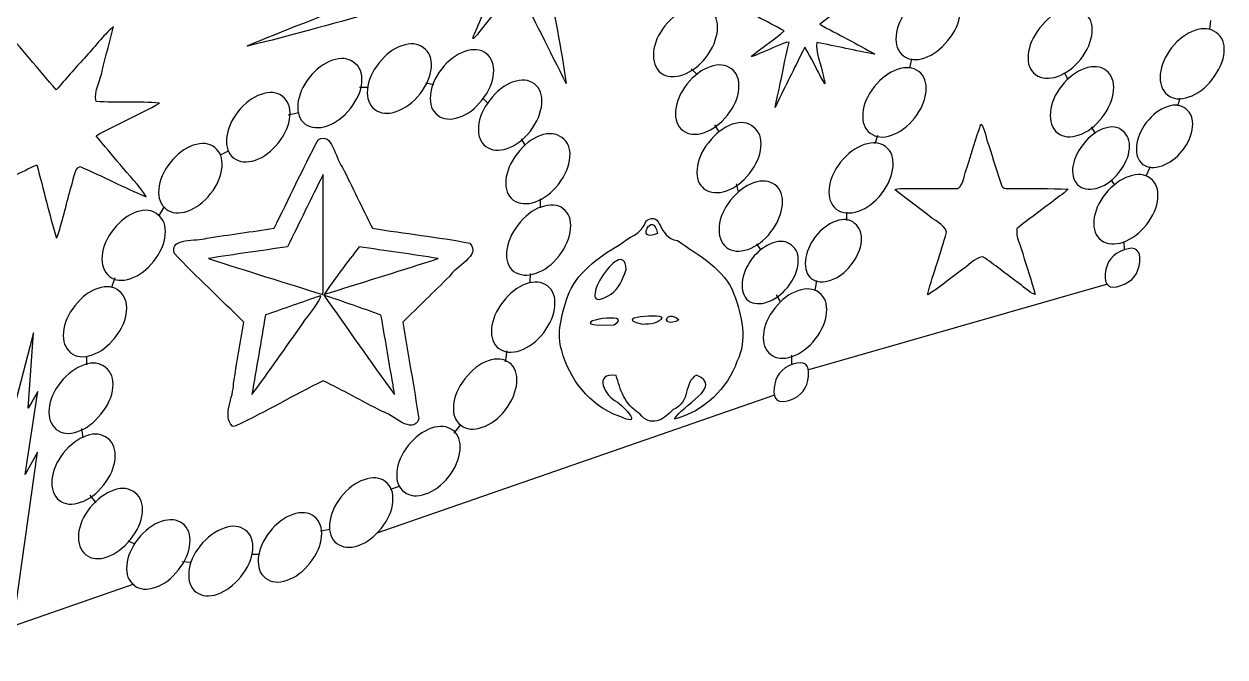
# Model space of a CAD drawing. Extents: x 0 to 11.4, y 1.1 to 23.5.
# Drawn here: x 4.23 to 10.06, y 2.46 to 5.53 of the extents above; entities that cross this region are included whole.
import ezdxf

# ---------------------------------------------------------------- set-up
doc = ezdxf.new("R2010")
doc.units = 0
doc.layers.add('White_Bulbs', color=7, linetype='CONTINUOUS')

msp = doc.modelspace()

# ---------------------------------------------------------------- linework, layer by layer
at = {"layer": 'White_Bulbs', "color": 7}
for points in [[(9.98415, 5.506424), (9.990436, 5.550433)], [(5.335171, 5.429903), (5.317366, 5.425788), (5.315754, 5.427052)], [(8.529797, 5.317815), (8.540274, 5.363919)], [(7.469415, 5.315718), (7.498753, 5.288475)], [(6.220436, 5.23818), (6.182716, 5.246563)], [(9.277929, 5.296858), (9.296789, 5.265423)], [(5.901904, 5.225606), (5.859992, 5.225606)], [(6.484483, 5.148067), (6.459336, 5.173215)], [(9.829074, 5.135492), (9.841648, 5.17531)], [(5.566606, 5.101962), (5.514216, 5.091484)], [(7.582581, 5.043283), (7.603537, 5.009752)], [(9.409952, 5.034901), (9.428813, 5.00137)], [(6.664706, 4.944788), (6.645846, 4.976222)], [(8.362147, 4.953169), (8.374722, 4.992987)], [(5.222926, 4.915448), (5.185205, 4.896587)], [(9.676094, 4.795995), (9.697051, 4.842099)], [(9.504254, 4.777134), (9.52102, 4.754082)], [(7.687362, 4.758273), (7.69784, 4.718455)], [(6.738053, 4.640917), (6.738052, 4.684926)], [(4.91068, 4.645108), (4.885533, 4.601099)], [(8.223837, 4.580142), (8.223837, 4.61996)], [(7.785855, 4.466976), (7.806811, 4.435541)], [(9.567123, 4.477454), (9.569219, 4.439732)], [(6.687758, 4.278367), (6.689853, 4.322377)], [(4.673876, 4.30142), (4.657112, 4.255316)], [(8.035233, 3.855043), (9.489585, 4.272079)], [(8.070858, 4.238548), (8.079241, 4.288845)], [(7.882253, 4.219688), (7.899018, 4.188253)], [(8.618941, 4.220192), (8.616368, 4.220973), (8.616505, 4.225102), (8.616504, 4.225103)], [(7.019094, 4.071698), (7.096052, 4.074818)], [(4.535566, 3.922105), (4.535566, 3.880192)], [(6.568308, 3.894861), (6.576691, 3.947253)], [(7.9556, 3.926295), (7.955599, 3.880191)], [(7.873871, 3.733495), (5.944914, 3.06356)], [(4.512515, 3.57213), (4.518802, 3.526026)], [(5.261102, 3.584181), (5.250036, 3.5817), (5.243771, 3.583454)], [(6.31893, 3.549076), (6.35246, 3.59099)], [(6.010875, 3.276641), (6.054884, 3.29131)], [(4.552331, 3.247302), (4.58167, 3.211677)], [(5.671387, 3.075459), (5.71749, 3.083841)], [(4.736745, 3.027258), (4.770275, 3.012588)], [(5.000792, 2.926666), (5.044799, 2.922474)], [(5.336089, 2.962293), (5.375906, 2.962293)], [(3.749713, 2.463523), (4.76818, 2.817691)]]:
    msp.add_lwpolyline(points, dxfattribs=at)
for points in [[(7.596741, 5.502754)], [(9.413936, 5.49091)], [(4.525934, 5.367745)], [(10.054545, 5.395956)], [(6.209149, 5.32219)], [(5.871776, 5.251355)], [(6.510756, 5.292848)], [(7.700425, 5.218876)], [(8.608391, 5.205709)], [(9.517935, 5.210652)], [(6.744604, 5.145256)], [(5.522709, 5.085145)], [(9.901323, 5.033902)], [(7.807593, 4.936199)], [(9.594689, 4.928013)], [(5.193626, 4.83801)], [(6.880911, 4.886695)], [(8.448203, 4.841247)], [(9.732575, 4.687562)], [(7.911594, 4.655942)], [(4.918426, 4.511117)], [(5.684765, 4.511364)], [(6.884506, 4.540147)], [(7.305826, 4.516691)], [(8.294983, 4.479191)], [(7.988348, 4.373303)], [(9.644919, 4.379763)], [(7.154709, 4.342308)], [(5.724207, 4.232549)], [(4.730678, 4.140652)], [(6.807957, 4.165926)], [(5.584336, 4.078897)], [(7.313284, 4.09541)], [(7.410117, 4.098173)], [(8.126235, 4.132852)], [(4.299401, 3.457082), (4.238238, 3.348654), (4.299722, 3.751193), (4.252934, 3.669338), (4.279057, 4.035973), (4.109097, 3.389735), (4.155441, 3.432044), (4.059306, 3.044943), (4.121189, 3.085404), (4.031128, 2.687295), (4.193306, 2.709135)], [(6.020396, 3.798457)], [(6.623375, 3.79304)], [(8.038576, 3.825053)], [(4.664582, 3.77004)], [(7.219992, 3.643022)], [(6.348177, 3.466148)], [(4.675144, 3.425898)], [(6.022263, 3.216595)], [(4.807651, 3.162511)], [(5.676365, 3.047965)], [(5.038016, 3.013717)], [(5.342791, 2.981956)]]:
    msp.add_lwpolyline(points, close=True, dxfattribs=at)
for points in [[(5.315754, 5.427052), (5.644486, 5.56538), (6.150211, 5.746604), (6.478619, 5.885292)], [(6.525007, 5.746686), (6.177745, 5.664026), (5.682284, 5.513606), (5.335171, 5.429903)], [(6.425081, 5.499089), (6.458357, 5.581616), (6.495206, 5.663168), (6.525007, 5.746686)], [(6.623319, 5.717677), (6.561414, 5.667373), (6.521133, 5.59014), (6.468118, 5.529024)], [(6.862881, 5.244086), (6.783905, 5.40229), (6.70512, 5.56096), (6.623319, 5.717677)], [(6.774663, 5.758763), (6.801363, 5.586732), (6.839735, 5.416556), (6.862881, 5.244086)], [(7.457314, 5.609179), (7.4155, 5.594738), (7.376964, 5.566209), (7.341706, 5.523588)], [(7.596741, 5.502754), (7.60053, 5.546219), (7.588691, 5.578432), (7.561228, 5.599394)], [(7.921014, 5.498928), (7.834369, 5.547304), (7.744461, 5.589787), (7.658865, 5.639914)], [(8.248888, 5.648942), (8.198963, 5.606841), (8.143201, 5.573266), (8.092941, 5.531582)], [(8.517977, 5.603074), (8.485042, 5.561255), (8.46668, 5.518613), (8.462892, 5.475148)], [(9.271339, 5.599753), (9.229525, 5.585311), (9.192045, 5.555977), (9.1589, 5.511743)], [(8.714442, 5.453112), (8.7497, 5.495734), (8.769223, 5.538776), (8.77301, 5.58224)], [(9.413936, 5.49091), (9.417723, 5.534375), (9.404723, 5.566186), (9.374938, 5.586346)], [(4.389689, 5.213518), (4.302431, 5.314564), (4.21759, 5.417712), (4.128278, 5.516974)], [(4.666924, 5.520248), (4.615419, 5.474147), (4.573229, 5.418096), (4.525934, 5.367745)], [(4.613214, 5.313652), (4.630975, 5.382553), (4.651541, 5.450746), (4.666924, 5.520248)], [(6.468118, 5.529024), (6.442653, 5.495136), (6.383364, 5.415317), (6.425081, 5.499089)], [(7.341706, 5.523588), (7.308772, 5.481769), (7.290411, 5.439127), (7.286623, 5.395663)], [(7.541341, 5.371207), (7.574487, 5.415441), (7.592953, 5.459291), (7.596741, 5.502754)], [(7.776354, 5.388676), (7.824334, 5.425721), (7.874889, 5.459473), (7.921014, 5.498928)], [(8.092941, 5.531582), (8.181879, 5.482524), (8.272832, 5.437218), (8.360539, 5.385801)], [(9.1589, 5.511743), (9.125967, 5.469924), (9.107606, 5.427283), (9.103817, 5.383818)], [(9.358852, 5.362985), (9.391786, 5.404804), (9.410147, 5.447446), (9.413936, 5.49091)], [(9.911632, 5.501178), (9.869819, 5.486737), (9.832444, 5.458609), (9.79951, 5.41679)], [(10.015547, 5.491394), (9.988084, 5.512356), (9.953446, 5.515618), (9.911632, 5.501178)], [(10.054545, 5.395956), (10.058332, 5.439422), (10.045333, 5.471234), (10.015547, 5.491394)], [(6.066237, 5.427411), (6.024423, 5.41297), (5.987049, 5.384843), (5.954115, 5.343023)], [(6.170152, 5.417627), (6.14269, 5.438589), (6.10805, 5.441851), (6.066237, 5.427411)], [(6.209149, 5.32219), (6.212938, 5.365654), (6.199939, 5.397466), (6.170152, 5.417627)], [(7.94399, 5.444606), (7.909541, 5.441649), (7.860562, 5.412168), (7.820973, 5.398243)], [(7.876102, 5.128244), (7.908267, 5.268092), (7.911359, 5.304828), (7.94399, 5.444606)], [(8.020491, 5.420354), (7.956231, 5.290896), (7.938858, 5.258452), (7.876102, 5.128244)], [(8.108115, 5.258244), (8.078484, 5.311989), (8.051919, 5.367861), (8.020491, 5.420354)], [(8.077991, 5.443847), (8.069405, 5.403345), (8.10156, 5.334828), (8.108996, 5.283844)], [(8.360539, 5.385801), (8.266097, 5.403978), (8.17217, 5.424586), (8.077991, 5.443847)], [(8.462892, 5.475148), (8.459104, 5.431685), (8.470942, 5.399472), (8.498405, 5.378509)], [(8.60232, 5.368723), (8.644133, 5.383165), (8.681508, 5.411293), (8.714442, 5.453112)], [(4.525934, 5.367745), (4.48052, 5.316335), (4.435104, 5.264926), (4.389689, 5.213518)], [(5.832777, 5.346793), (5.805314, 5.367755), (5.770676, 5.371016), (5.728862, 5.356577)], [(6.371328, 5.399273), (6.329516, 5.384831), (6.292141, 5.356704), (6.259205, 5.314885)], [(6.475243, 5.389488), (6.44778, 5.41045), (6.413142, 5.413712), (6.371328, 5.399273)], [(6.510756, 5.292848), (6.514544, 5.336312), (6.502707, 5.368526), (6.475243, 5.389488)], [(7.286623, 5.395663), (7.282835, 5.352199), (7.294567, 5.318778), (7.321819, 5.2954)], [(7.429219, 5.28682), (7.471032, 5.301261), (7.508406, 5.329388), (7.541341, 5.371207)], [(7.820973, 5.398243), (7.805263, 5.392095), (7.727079, 5.35435), (7.776354, 5.388676)], [(8.498405, 5.378509), (8.525868, 5.357546), (8.560506, 5.354285), (8.60232, 5.368723)], [(9.103817, 5.383818), (9.10003, 5.340354), (9.111867, 5.30814), (9.139329, 5.287178)], [(9.246729, 5.278597), (9.288542, 5.293038), (9.325917, 5.321165), (9.358852, 5.362985)], [(9.79951, 5.41679), (9.766574, 5.374972), (9.748214, 5.33233), (9.744426, 5.288866)], [(9.99566, 5.263207), (10.031128, 5.308243), (10.050756, 5.352493), (10.054545, 5.395956)], [(4.583108, 5.156536), (4.5698, 5.210009), (4.608615, 5.260509), (4.613214, 5.313652)], [(5.728862, 5.356577), (5.68705, 5.342136), (5.649675, 5.314008), (5.61674, 5.272189)], [(5.871776, 5.251355), (5.875563, 5.29482), (5.862563, 5.326632), (5.832777, 5.346793)], [(5.954115, 5.343023), (5.921181, 5.301204), (5.90282, 5.258562), (5.899032, 5.215099)], [(6.154065, 5.194265), (6.187, 5.236084), (6.205361, 5.278726), (6.209149, 5.32219)], [(6.259205, 5.314885), (6.226272, 5.273066), (6.207911, 5.230425), (6.204123, 5.18696)], [(7.560998, 5.325301), (7.519185, 5.310859), (7.48181, 5.282732), (7.448875, 5.240913)], [(7.664912, 5.315516), (7.63745, 5.336478), (7.602811, 5.33974), (7.560998, 5.325301)], [(7.700425, 5.218876), (7.704213, 5.26234), (7.692376, 5.294553), (7.664912, 5.315516)], [(8.468963, 5.312134), (8.427151, 5.297692), (8.389776, 5.269566), (8.35684, 5.227746)], [(8.572878, 5.302349), (8.545415, 5.323311), (8.510776, 5.326573), (8.468963, 5.312134)], [(8.608391, 5.205709), (8.612179, 5.249174), (8.600341, 5.281387), (8.572878, 5.302349)], [(9.378507, 5.317077), (9.336694, 5.302636), (9.29932, 5.274508), (9.266385, 5.232689)], [(9.482423, 5.307292), (9.45496, 5.328254), (9.420321, 5.331516), (9.378507, 5.317077)], [(9.517935, 5.210652), (9.521723, 5.254117), (9.509886, 5.286331), (9.482423, 5.307292)], [(5.61674, 5.272189), (5.583806, 5.230369), (5.565445, 5.187728), (5.561657, 5.144263)], [(5.816691, 5.123431), (5.849626, 5.16525), (5.867987, 5.207892), (5.871776, 5.251355)], [(6.455673, 5.164923), (6.488607, 5.206743), (6.506967, 5.249384), (6.510756, 5.292848)], [(6.605177, 5.251681), (6.563365, 5.23724), (6.525884, 5.207905), (6.492739, 5.163671)], [(6.709091, 5.241896), (6.681629, 5.262859), (6.64699, 5.266121), (6.605177, 5.251681)], [(7.321819, 5.2954), (7.351605, 5.275241), (7.387405, 5.272381), (7.429219, 5.28682)], [(8.108996, 5.283844), (8.113158, 5.265562), (8.12724, 5.217205), (8.108115, 5.258244)], [(9.139329, 5.287178), (9.169116, 5.267018), (9.204916, 5.264158), (9.246729, 5.278597)], [(9.744426, 5.288866), (9.740637, 5.245401), (9.75237, 5.211981), (9.779623, 5.188604)], [(9.883537, 5.178819), (9.925351, 5.193261), (9.962726, 5.221388), (9.99566, 5.263207)], [(5.38328, 5.19157), (5.341468, 5.177128), (5.304093, 5.149), (5.271159, 5.107181)], [(5.487197, 5.181784), (5.459733, 5.202747), (5.425095, 5.206008), (5.38328, 5.19157)], [(5.899032, 5.215099), (5.895244, 5.171634), (5.907081, 5.139421), (5.934543, 5.118458)], [(6.038458, 5.108674), (6.082596, 5.123914), (6.121131, 5.152446), (6.154065, 5.194265)], [(6.204123, 5.18696), (6.200335, 5.143496), (6.212173, 5.111282), (6.239635, 5.09032)], [(6.744604, 5.145256), (6.748393, 5.188721), (6.736555, 5.220934), (6.709091, 5.241896)], [(7.448875, 5.240913), (7.41594, 5.199092), (7.397579, 5.156452), (7.393792, 5.112987)], [(7.645342, 5.09095), (7.678276, 5.132769), (7.696638, 5.175411), (7.700425, 5.218876)], [(8.35684, 5.227746), (8.323906, 5.185926), (8.305546, 5.143284), (8.301757, 5.099821)], [(8.553308, 5.077784), (8.586242, 5.119603), (8.604603, 5.162245), (8.608391, 5.205709)], [(9.266385, 5.232689), (9.233451, 5.19087), (9.215089, 5.148229), (9.211301, 5.104763)], [(9.462535, 5.079106), (9.495681, 5.123339), (9.514147, 5.167188), (9.517935, 5.210652)], [(9.779623, 5.188604), (9.807086, 5.167641), (9.841724, 5.16438), (9.883537, 5.178819)], [(4.5828, 4.990729), (4.683969, 5.046689), (4.791033, 5.091302), (4.89111, 5.149311)], [(4.89111, 5.149311), (4.78867, 5.158696), (4.685669, 5.149956), (4.583108, 5.156536)], [(5.522709, 5.085145), (5.526496, 5.128608), (5.514659, 5.160822), (5.487197, 5.181784)], [(5.561657, 5.144263), (5.557869, 5.1008), (5.569707, 5.068587), (5.597169, 5.047624)], [(6.34355, 5.080535), (6.385362, 5.094976), (6.422737, 5.123103), (6.455673, 5.164923)], [(6.492739, 5.163671), (6.459805, 5.121852), (6.441443, 5.07921), (6.437655, 5.035745)], [(6.689205, 5.013708), (6.72235, 5.057943), (6.740817, 5.101792), (6.744604, 5.145256)], [(9.778057, 5.131855), (9.740888, 5.11902), (9.707105, 5.093301), (9.676703, 5.054698)], [(9.868348, 5.120878), (9.845322, 5.14103), (9.815224, 5.144689), (9.778057, 5.131855)], [(5.271159, 5.107181), (5.238224, 5.065362), (5.219863, 5.02272), (5.216075, 4.979257)], [(5.467624, 4.957219), (5.500559, 4.999039), (5.518921, 5.041681), (5.522709, 5.085145)], [(5.704569, 5.039042), (5.746382, 5.053484), (5.783757, 5.081611), (5.816691, 5.123431)], [(5.934543, 5.118458), (5.962007, 5.097496), (5.996645, 5.094234), (6.038458, 5.108674)], [(6.239635, 5.09032), (6.267098, 5.069357), (6.301737, 5.066096), (6.34355, 5.080535)], [(7.393792, 5.112987), (7.390003, 5.069523), (7.40184, 5.037309), (7.429305, 5.016347)], [(7.533219, 5.006562), (7.575031, 5.021004), (7.612406, 5.049131), (7.645342, 5.09095)], [(8.301757, 5.099821), (8.297969, 5.056356), (8.309806, 5.024143), (8.33727, 5.003181)], [(8.441185, 4.993396), (8.482997, 5.007837), (8.520372, 5.035964), (8.553308, 5.077784)], [(9.211301, 5.104763), (9.207513, 5.0613), (9.219246, 5.027879), (9.246497, 5.004503)], [(9.350414, 4.994717), (9.392226, 5.009159), (9.429601, 5.037287), (9.462535, 5.079106)], [(9.901324, 5.033902), (9.904691, 5.072537), (9.893699, 5.101529), (9.868348, 5.120878)], [(5.597169, 5.047624), (5.626955, 5.027463), (5.662755, 5.024603), (5.704569, 5.039042)], [(5.660196, 4.971574), (5.72971, 5.0125), (5.742663, 4.879684), (5.776915, 4.840005)], [(6.437655, 5.035745), (6.433867, 4.992281), (6.445705, 4.960068), (6.473168, 4.939105)], [(6.577082, 4.92932), (6.618895, 4.943762), (6.65627, 4.971889), (6.689205, 5.013708)], [(7.429305, 5.016347), (7.456767, 4.995385), (7.491405, 4.992123), (7.533219, 5.006562)], [(7.668482, 5.046246), (7.626669, 5.031804), (7.588028, 5.002069), (7.55256, 4.957033)], [(7.772081, 5.032839), (7.744828, 5.056216), (7.710295, 5.060685), (7.668482, 5.046246)], [(7.807593, 4.936199), (7.811381, 4.979664), (7.799544, 5.011877), (7.772081, 5.032839)], [(8.807892, 4.838836), (8.830374, 4.908247), (8.849921, 4.97891), (8.874638, 5.047398)], [(8.874638, 5.047398), (8.895313, 5.02371), (8.89896, 4.97603), (8.912998, 4.943383)], [(9.471423, 5.025966), (9.434255, 5.013131), (9.40047, 4.987412), (9.37007, 4.94881)], [(9.561716, 5.01499), (9.538688, 5.035142), (9.508591, 5.038801), (9.471423, 5.025966)], [(9.594689, 4.928013), (9.598057, 4.966648), (9.587066, 4.995641), (9.561716, 5.01499)], [(9.676703, 5.054698), (9.648625, 5.016899), (9.632903, 4.978681), (9.629536, 4.940046)], [(9.85067, 4.918045), (9.881072, 4.956648), (9.897957, 4.995267), (9.901323, 5.033902)], [(4.700268, 4.851135), (4.66068, 4.897299), (4.620907, 4.943326), (4.5828, 4.990729)], [(5.158113, 4.93465), (5.130651, 4.955613), (5.096013, 4.958874), (5.054199, 4.944435)], [(5.216075, 4.979257), (5.212286, 4.935792), (5.224124, 4.903579), (5.251587, 4.882617)], [(5.355502, 4.872831), (5.397316, 4.887273), (5.43469, 4.9154), (5.467624, 4.957219)], [(5.446661, 4.542333), (5.51777, 4.685436), (5.585249, 4.830527), (5.660196, 4.971574)], [(6.737999, 4.991916), (6.696187, 4.977474), (6.658707, 4.94814), (6.625562, 4.903907)], [(6.841915, 4.982132), (6.814452, 5.003094), (6.779814, 5.006355), (6.737999, 4.991916)], [(6.880911, 4.886695), (6.884699, 4.930159), (6.871701, 4.961971), (6.841915, 4.982132)], [(7.55256, 4.957033), (7.519625, 4.915214), (7.501264, 4.872572), (7.497476, 4.829109)], [(8.41269, 4.937887), (8.385227, 4.958849), (8.350589, 4.962111), (8.308775, 4.947671)], [(8.33727, 5.003181), (8.364733, 4.982219), (8.399371, 4.978957), (8.441185, 4.993396)], [(9.246497, 5.004503), (9.273961, 4.983539), (9.308599, 4.980279), (9.350414, 4.994717)], [(5.054199, 4.944435), (5.012386, 4.929994), (4.975011, 4.901866), (4.942077, 4.860047)], [(5.193626, 4.83801), (5.197414, 4.881474), (5.185577, 4.913687), (5.158113, 4.93465)], [(6.473168, 4.939105), (6.50063, 4.918143), (6.535269, 4.914881), (6.577082, 4.92932)], [(6.625562, 4.903907), (6.592627, 4.862086), (6.574266, 4.819446), (6.570478, 4.775981)], [(7.752509, 4.808274), (7.785444, 4.850094), (7.803805, 4.892736), (7.807593, 4.936199)], [(8.308775, 4.947671), (8.266962, 4.93323), (8.228425, 4.904702), (8.193168, 4.86208)], [(8.448203, 4.841247), (8.451991, 4.884711), (8.440154, 4.916925), (8.41269, 4.937887)], [(8.912998, 4.943383), (8.934343, 4.878043), (8.952406, 4.811409), (8.975872, 4.746902)], [(9.37007, 4.94881), (9.339669, 4.910208), (9.322784, 4.871589), (9.319418, 4.832955)], [(9.544039, 4.812157), (9.57444, 4.85076), (9.591323, 4.889379), (9.594689, 4.928013)], [(9.629536, 4.940046), (9.626168, 4.901411), (9.635999, 4.872018), (9.659026, 4.851865)], [(9.753117, 4.845715), (9.790285, 4.858549), (9.822803, 4.88266), (9.85067, 4.918045)], [(4.069736, 4.741286), (4.14467, 4.777729), (4.219185, 4.815086), (4.295183, 4.849287)], [(4.295183, 4.849287), (4.328795, 4.731205), (4.354781, 4.611035), (4.391139, 4.49372)], [(4.459102, 4.734257), (4.47341, 4.766798), (4.474146, 4.835073), (4.504901, 4.841071)], [(4.504901, 4.841071), (4.613571, 4.795427), (4.71766, 4.739646), (4.826524, 4.694441)], [(4.826524, 4.694441), (4.791382, 4.751701), (4.741832, 4.798547), (4.700268, 4.851135)], [(4.942077, 4.860047), (4.909141, 4.818227), (4.89078, 4.775586), (4.886993, 4.732121)], [(5.138542, 4.710085), (5.171477, 4.751904), (5.189839, 4.794546), (5.193626, 4.83801)], [(5.251587, 4.882617), (5.27905, 4.861654), (5.313689, 4.858392), (5.355502, 4.872831)], [(5.776915, 4.840005), (5.825716, 4.740854), (5.874223, 4.641558), (5.922874, 4.542332)], [(6.825512, 4.755147), (6.858657, 4.799381), (6.877124, 4.84323), (6.880911, 4.886695)], [(8.193168, 4.86208), (8.160235, 4.820261), (8.141872, 4.77762), (8.138084, 4.734155)], [(8.392803, 4.709699), (8.425948, 4.753933), (8.444415, 4.797782), (8.448203, 4.841247)], [(8.764585, 4.735525), (8.793809, 4.759342), (8.79296, 4.80514), (8.807892, 4.838836)], [(9.659026, 4.851865), (9.684586, 4.83493), (9.715949, 4.832879), (9.753117, 4.845715)], [(5.683648, 4.802318), (5.625566, 4.686183), (5.56899, 4.569204), (5.511339, 4.452813)], [(5.684769, 4.511364), (5.68454, 4.608348), (5.685083, 4.705348), (5.683648, 4.802318)], [(7.497476, 4.829109), (7.493687, 4.785644), (7.505525, 4.75343), (7.532988, 4.732468)], [(7.640387, 4.723886), (7.682201, 4.738328), (7.719575, 4.766454), (7.752509, 4.808274)], [(7.876081, 4.752582), (7.848619, 4.773545), (7.81398, 4.776806), (7.772166, 4.762367)], [(9.319418, 4.832955), (9.31605, 4.79432), (9.327042, 4.765327), (9.352392, 4.745977)], [(9.446485, 4.739827), (9.483653, 4.752662), (9.516171, 4.776772), (9.544039, 4.812157)], [(9.593148, 4.793987), (9.551335, 4.779545), (9.512799, 4.751017), (9.477541, 4.708396)], [(9.697062, 4.784202), (9.669601, 4.805165), (9.634963, 4.808426), (9.593148, 4.793987)], [(9.732575, 4.687562), (9.736364, 4.731026), (9.724526, 4.763239), (9.697062, 4.784202)], [(4.391139, 4.49372), (4.420635, 4.571682), (4.436382, 4.654122), (4.459102, 4.734257)], [(4.886993, 4.732121), (4.883204, 4.688657), (4.895041, 4.656444), (4.922505, 4.635482)], [(6.570478, 4.775981), (6.56669, 4.732517), (6.578528, 4.700303), (6.605991, 4.679341)], [(6.71339, 4.670759), (6.755203, 4.6852), (6.792578, 4.713328), (6.825512, 4.755147)], [(7.532988, 4.732468), (7.562774, 4.712307), (7.598574, 4.709447), (7.640387, 4.723886)], [(7.772166, 4.762367), (7.730353, 4.747925), (7.692978, 4.719798), (7.660044, 4.677979)], [(7.911594, 4.655942), (7.915382, 4.699406), (7.903544, 4.73162), (7.876081, 4.752582)], [(8.138084, 4.734155), (8.134296, 4.690691), (8.146029, 4.65727), (8.17328, 4.633894)], [(8.457083, 4.730098), (8.488907, 4.739449), (8.535285, 4.7323), (8.572569, 4.735015)], [(8.616233, 4.608422), (8.563407, 4.649277), (8.508729, 4.687686), (8.457083, 4.730098)], [(8.572569, 4.735015), (8.636574, 4.735254), (8.700579, 4.735348), (8.764585, 4.735525)], [(8.975872, 4.746902), (8.988833, 4.727217), (9.013883, 4.738383), (9.033058, 4.735325)], [(9.033058, 4.735325), (9.121033, 4.734492), (9.209085, 4.735711), (9.296996, 4.73268)], [(9.296996, 4.73268), (9.274826, 4.707029), (9.242182, 4.69023), (9.216135, 4.667884)], [(9.352392, 4.745977), (9.377953, 4.729042), (9.409318, 4.726991), (9.446485, 4.739827)], [(5.026421, 4.625697), (5.068233, 4.640138), (5.105608, 4.668266), (5.138542, 4.710085)], [(6.605991, 4.679341), (6.635777, 4.65918), (6.671576, 4.65632), (6.71339, 4.670759)], [(6.848993, 4.636787), (6.82153, 4.65775), (6.78573, 4.66061), (6.741593, 4.645369)], [(7.660044, 4.677979), (7.62711, 4.63616), (7.608749, 4.593519), (7.60496, 4.550054)], [(8.28068, 4.625312), (8.322494, 4.639753), (8.359868, 4.66788), (8.392803, 4.709699)], [(9.216135, 4.667884), (9.160888, 4.624929), (9.103109, 4.585084), (9.049435, 4.54021)], [(9.477541, 4.708396), (9.444607, 4.666577), (9.426245, 4.623935), (9.422458, 4.58047)], [(9.677492, 4.559636), (9.710427, 4.601456), (9.728788, 4.644098), (9.732575, 4.687562)], [(4.779314, 4.621165), (4.737502, 4.606724), (4.700127, 4.578596), (4.667192, 4.536776)], [(4.882913, 4.607757), (4.855661, 4.631135), (4.821128, 4.635605), (4.779314, 4.621165)], [(4.918426, 4.511117), (4.922213, 4.554582), (4.910376, 4.586794), (4.882913, 4.607757)], [(4.922505, 4.635482), (4.949968, 4.61452), (4.984606, 4.611258), (5.026421, 4.625697)], [(6.741593, 4.645369), (6.69978, 4.630928), (6.662301, 4.601593), (6.629155, 4.557359)], [(6.884506, 4.540147), (6.888294, 4.583612), (6.876456, 4.615825), (6.848993, 4.636787)], [(7.305826, 4.516691), (7.284235, 4.636753), (7.19317, 4.46714), (7.305826, 4.516691)], [(7.250876, 4.578973), (7.334058, 4.626857), (7.301382, 4.49723), (7.403426, 4.482481)], [(7.856193, 4.524395), (7.889339, 4.568629), (7.907805, 4.612477), (7.911594, 4.655942)], [(8.17328, 4.633894), (8.203067, 4.613733), (8.238867, 4.610872), (8.28068, 4.625312)], [(8.707463, 4.522825), (8.697829, 4.564762), (8.645143, 4.579285), (8.616233, 4.608422)], [(6.629155, 4.557359), (6.596221, 4.51554), (6.57786, 4.472898), (6.574072, 4.429435)], [(7.121461, 4.461278), (7.164819, 4.503811), (7.228641, 4.508349), (7.250876, 4.578973)], [(7.60496, 4.550054), (7.601172, 4.506589), (7.612904, 4.473169), (7.640158, 4.449792)], [(8.171715, 4.577145), (8.134547, 4.56431), (8.100763, 4.538591), (8.070362, 4.499988)], [(8.262007, 4.566168), (8.23898, 4.58632), (8.208882, 4.589979), (8.171715, 4.577145)], [(8.294983, 4.479191), (8.298349, 4.517826), (8.287358, 4.546818), (8.262007, 4.566168)], [(9.422458, 4.58047), (9.41867, 4.537006), (9.430507, 4.504792), (9.457971, 4.48383)], [(9.565369, 4.475249), (9.607183, 4.489691), (9.644558, 4.517818), (9.677492, 4.559636)], [(4.667192, 4.536776), (4.634257, 4.494957), (4.615896, 4.452316), (4.612109, 4.408852)], [(4.863342, 4.383192), (4.896276, 4.425011), (4.914638, 4.467653), (4.918426, 4.511117)], [(4.96084, 4.421642), (4.943791, 4.503197), (5.067901, 4.475231), (5.120005, 4.494473)], [(5.120005, 4.494473), (5.228872, 4.510537), (5.337825, 4.526051), (5.446661, 4.542333)], [(5.683247, 4.2206), (5.685187, 4.317495), (5.684454, 4.414449), (5.684765, 4.511364)], [(5.922874, 4.542332), (6.08039, 4.517176), (6.239557, 4.499744), (6.39607, 4.470023)], [(6.829106, 4.408601), (6.862252, 4.452834), (6.880718, 4.496684), (6.884506, 4.540147)], [(7.154709, 4.342308), (7.142841, 4.53264), (6.870742, 4.089307), (7.081718, 4.223162)], [(7.744072, 4.440007), (7.785885, 4.454449), (7.82326, 4.482576), (7.856193, 4.524395)], [(8.070362, 4.499988), (8.042283, 4.462188), (8.02656, 4.423971), (8.023193, 4.385336)], [(8.616504, 4.225103), (8.644832, 4.324963), (8.680318, 4.422683), (8.707463, 4.522825)], [(9.049435, 4.54021), (9.042205, 4.499549), (9.06828, 4.459164), (9.07708, 4.419186)], [(5.511339, 4.452813), (5.383624, 4.432314), (5.255044, 4.417115), (5.127613, 4.395032)], [(5.858371, 4.452342), (5.801215, 4.376204), (5.74019, 4.298742), (5.688308, 4.221045)], [(6.241343, 4.395107), (6.114097, 4.416711), (5.986018, 4.433238), (5.858371, 4.452342)], [(6.39607, 4.470023), (6.451882, 4.409298), (6.325895, 4.35813), (6.296869, 4.3088)], [(6.574072, 4.429435), (6.570285, 4.385971), (6.582122, 4.353757), (6.609583, 4.332794)], [(6.868792, 4.210492), (6.911937, 4.32264), (7.015086, 4.401638), (7.121461, 4.461278)], [(7.403426, 4.482481), (7.507351, 4.408986), (7.630449, 4.344935), (7.676815, 4.222585)], [(7.640158, 4.449792), (7.66762, 4.42883), (7.702257, 4.425568), (7.744072, 4.440007)], [(7.865082, 4.471257), (7.827913, 4.458422), (7.79413, 4.432703), (7.763729, 4.3941)], [(7.955374, 4.46028), (7.932346, 4.480432), (7.902249, 4.484091), (7.865082, 4.471257)], [(7.988349, 4.373303), (7.991717, 4.411938), (7.980725, 4.44093), (7.955374, 4.46028)], [(8.244331, 4.363335), (8.274731, 4.401938), (8.291615, 4.440557), (8.294983, 4.479191)], [(9.457971, 4.48383), (9.487756, 4.46367), (9.523555, 4.460809), (9.565369, 4.475249)], [(9.568866, 4.437812), (9.513115, 4.418561), (9.482715, 4.379959), (9.477664, 4.322006)], [(9.644919, 4.379763), (9.649969, 4.437716), (9.624618, 4.457066), (9.568866, 4.437812)], [(4.612109, 4.408852), (4.60832, 4.365388), (4.620053, 4.331966), (4.647305, 4.308589)], [(4.751219, 4.298804), (4.793033, 4.313246), (4.830408, 4.341373), (4.863342, 4.383192)], [(5.299324, 4.086419), (5.187194, 4.198851), (5.070326, 4.306658), (4.96084, 4.421642)], [(5.127613, 4.395032), (5.312616, 4.336246), (5.498055, 4.278796), (5.683247, 4.2206)], [(5.724206, 4.232552), (5.896597, 4.286688), (6.069353, 4.339751), (6.241343, 4.395107)], [(6.716985, 4.324213), (6.758797, 4.338654), (6.796172, 4.366782), (6.829106, 4.408601)], [(7.763729, 4.3941), (7.73565, 4.3563), (7.719928, 4.318082), (7.716561, 4.279447)], [(7.937695, 4.257446), (7.968097, 4.29605), (7.984982, 4.334668), (7.988348, 4.373303)], [(8.023193, 4.385336), (8.019826, 4.346701), (8.029657, 4.317308), (8.052683, 4.297155)], [(8.883803, 4.404364), (8.841458, 4.399088), (8.810836, 4.3563), (8.773993, 4.334555)], [(9.049187, 4.282038), (8.99391, 4.322558), (8.940767, 4.366486), (8.883803, 4.404364)], [(9.07708, 4.419186), (9.0967, 4.353028), (9.120632, 4.287845), (9.137226, 4.22097)], [(9.553714, 4.263957), (9.609466, 4.283209), (9.639868, 4.321811), (9.644919, 4.379763)], [(6.609583, 4.332794), (6.63937, 4.312634), (6.67517, 4.309773), (6.716985, 4.324213)], [(7.081718, 4.223162), (7.118977, 4.249047), (7.134369, 4.291408), (7.154709, 4.342308)], [(8.146778, 4.291005), (8.183945, 4.303839), (8.216464, 4.32795), (8.244331, 4.363335)], [(8.773993, 4.334555), (8.721962, 4.297032), (8.672697, 4.254706), (8.618941, 4.220192)], [(9.477664, 4.322006), (9.472614, 4.264054), (9.497963, 4.244705), (9.553714, 4.263957)], [(4.695165, 4.237292), (4.667912, 4.260669), (4.63338, 4.265138), (4.591565, 4.250698)], [(4.647305, 4.308589), (4.674767, 4.287627), (4.709406, 4.284365), (4.751219, 4.298804)], [(6.296869, 4.3088), (6.221266, 4.234749), (6.145691, 4.160668), (6.070244, 4.086455)], [(6.668529, 4.27235), (6.626715, 4.257909), (6.589236, 4.228574), (6.556091, 4.18434)], [(6.772444, 4.262565), (6.744981, 4.283527), (6.710342, 4.286789), (6.668529, 4.27235)], [(6.807957, 4.165926), (6.811745, 4.20939), (6.799907, 4.241603), (6.772444, 4.262565)], [(7.716561, 4.279447), (7.713193, 4.240813), (7.723024, 4.211419), (7.746051, 4.191267)], [(7.840142, 4.185116), (7.877311, 4.197951), (7.909828, 4.222061), (7.937695, 4.257446)], [(8.090722, 4.229492), (8.063259, 4.250454), (8.028621, 4.253716), (7.986807, 4.239276)], [(8.052683, 4.297155), (8.078246, 4.28022), (8.10961, 4.27817), (8.146778, 4.291005)], [(9.137226, 4.22097), (9.105348, 4.233435), (9.078728, 4.26265), (9.049187, 4.282038)], [(4.591565, 4.250698), (4.549753, 4.236257), (4.512378, 4.20813), (4.479444, 4.166311)], [(4.730678, 4.140652), (4.734465, 4.184116), (4.722628, 4.216328), (4.695165, 4.237292)], [(5.67259, 4.215031), (5.582995, 4.184785), (5.494026, 4.152701), (5.404678, 4.121727)], [(5.584336, 4.078897), (5.61079, 4.121796), (5.672134, 4.18979), (5.67259, 4.215031)], [(5.964213, 4.121088), (5.872476, 4.154533), (5.780403, 4.187299), (5.687715, 4.217946)], [(5.687715, 4.217946), (5.800823, 4.056623), (5.914322, 3.895422), (6.030174, 3.736136)], [(5.688308, 4.221045), (5.700179, 4.225178), (5.712217, 4.228794), (5.724207, 4.232549)], [(6.841344, 3.948845), (6.813674, 4.027274), (6.84299, 4.128668), (6.868792, 4.210492)], [(7.676815, 4.222585), (7.714989, 4.120444), (7.74369, 3.998684), (7.691152, 3.896835)], [(7.986807, 4.239276), (7.944995, 4.224835), (7.90762, 4.196708), (7.874684, 4.154889)], [(8.126235, 4.132852), (8.130023, 4.176316), (8.118185, 4.208529), (8.090722, 4.229492)], [(4.479444, 4.166311), (4.446508, 4.124491), (4.428147, 4.08185), (4.42436, 4.038386)], [(4.675594, 4.012726), (4.708528, 4.054545), (4.72689, 4.097187), (4.730678, 4.140652)], [(6.556091, 4.18434), (6.523156, 4.142521), (6.504795, 4.099879), (6.501007, 4.056415)], [(6.752557, 4.034379), (6.785703, 4.078612), (6.804169, 4.122461), (6.807957, 4.165926)], [(7.096052, 4.074818), (7.201039, 4.140299), (6.868019, 4.088096), (7.019094, 4.071698)], [(7.410117, 4.098173), (7.344309, 4.158203), (7.317314, 4.049969), (7.410117, 4.098173)], [(7.746051, 4.191267), (7.771611, 4.174331), (7.802975, 4.172281), (7.840142, 4.185116)], [(7.874684, 4.154889), (7.84175, 4.11307), (7.823389, 4.070428), (7.819601, 4.026963)], [(5.248771, 3.789529), (5.265631, 3.888492), (5.282487, 3.987455), (5.299324, 4.086419)], [(5.404678, 4.121727), (5.382259, 3.993125), (5.360498, 3.864405), (5.338939, 3.735655)], [(5.338939, 3.735655), (5.422399, 3.848832), (5.502374, 3.964611), (5.584336, 4.078897)], [(6.020396, 3.798457), (6.001495, 3.905965), (5.984771, 4.0139), (5.964213, 4.121088)], [(6.070244, 4.086455), (6.096347, 3.930153), (6.124735, 3.774203), (6.147942, 3.617439)], [(7.313284, 4.09541), (7.403111, 4.132853), (7.065411, 4.114647), (7.226448, 4.078396)], [(7.226448, 4.078396), (7.226448, 4.078396), (7.292106, 4.073979), (7.313284, 4.09541)], [(8.071152, 4.004926), (8.104086, 4.046746), (8.122446, 4.089388), (8.126235, 4.132852)], [(4.42436, 4.038386), (4.420571, 3.99492), (4.432303, 3.9615), (4.459556, 3.938123)], [(6.501007, 4.056415), (6.497219, 4.012951), (6.509056, 3.980738), (6.53652, 3.959776)], [(6.640435, 3.94999), (6.682247, 3.964431), (6.719622, 3.992559), (6.752557, 4.034379)], [(7.819601, 4.026963), (7.815813, 3.983499), (7.82765, 3.951285), (7.855114, 3.930323)], [(4.563472, 3.928339), (4.605285, 3.94278), (4.64266, 3.970907), (4.675594, 4.012726)], [(7.959029, 3.920538), (8.000841, 3.93498), (8.038216, 3.963107), (8.071152, 4.004926)], [(4.459556, 3.938123), (4.487019, 3.917161), (4.521658, 3.913899), (4.563472, 3.928339)], [(6.587864, 3.889681), (6.560401, 3.910643), (6.525764, 3.913905), (6.483949, 3.899465)], [(6.53652, 3.959776), (6.563983, 3.938812), (6.598621, 3.935551), (6.640435, 3.94999)], [(7.120055, 3.630811), (6.973461, 3.68332), (6.878752, 3.812377), (6.841344, 3.948845)], [(7.855114, 3.930323), (7.882577, 3.909361), (7.917216, 3.906099), (7.959029, 3.920538)], [(4.52547, 3.880086), (4.483657, 3.865645), (4.44512, 3.837116), (4.409864, 3.794494)], [(4.629069, 3.86668), (4.601817, 3.890056), (4.567284, 3.894525), (4.52547, 3.880086)], [(4.664582, 3.77004), (4.66837, 3.813503), (4.656532, 3.845717), (4.629069, 3.86668)], [(6.483949, 3.899465), (6.442137, 3.885024), (6.404657, 3.85569), (6.371512, 3.811455)], [(6.623375, 3.79304), (6.627164, 3.836505), (6.615327, 3.868718), (6.587864, 3.889681)], [(7.105384, 3.828112), (6.991793, 3.845126), (7.049513, 3.726277), (7.112174, 3.699556)], [(7.691152, 3.896835), (7.645522, 3.766665), (7.532944, 3.65328), (7.387767, 3.616606)], [(7.962525, 3.883103), (7.906773, 3.863851), (7.876372, 3.825247), (7.871321, 3.767296)], [(8.038576, 3.825053), (8.043627, 3.883005), (8.018277, 3.902355), (7.962525, 3.883103)], [(4.409864, 3.794494), (4.376929, 3.752675), (4.358567, 3.710034), (4.354779, 3.666569)], [(5.243771, 3.583454), (5.192924, 3.633762), (5.251826, 3.724176), (5.248771, 3.789529)], [(5.684769, 3.803302), (5.54224, 3.732915), (5.404912, 3.651899), (5.261102, 3.584181)], [(5.966653, 3.655633), (5.872636, 3.70473), (5.779683, 3.756003), (5.684769, 3.803302)], [(6.030174, 3.736136), (6.027666, 3.75701), (6.023763, 3.777709), (6.020396, 3.798457)], [(6.371512, 3.811455), (6.338577, 3.769636), (6.320216, 3.726994), (6.316428, 3.68353)], [(6.567978, 3.661494), (6.601122, 3.705727), (6.619588, 3.749576), (6.623375, 3.79304)], [(7.219992, 3.643022), (7.144224, 3.689137), (7.125164, 3.761674), (7.105384, 3.828112)], [(7.49552, 3.829866), (7.429634, 3.796233), (7.470424, 3.699107), (7.381583, 3.663214)], [(7.387767, 3.616606), (7.421874, 3.68455), (7.63043, 3.773609), (7.49552, 3.829866)], [(7.947373, 3.709247), (8.003125, 3.728499), (8.033526, 3.767101), (8.038576, 3.825053)], [(4.606014, 3.640911), (4.641272, 3.683532), (4.660794, 3.726575), (4.664582, 3.77004)], [(7.871321, 3.767296), (7.86627, 3.709344), (7.891621, 3.689994), (7.947373, 3.709247)], [(6.316428, 3.68353), (6.31264, 3.640065), (6.324477, 3.607853), (6.35194, 3.586891)], [(7.112174, 3.699556), (7.160521, 3.659789), (7.2336, 3.578483), (7.120055, 3.630811)], [(4.354779, 3.666569), (4.350991, 3.623105), (4.362724, 3.589685), (4.389976, 3.566308)], [(4.493891, 3.556523), (4.535704, 3.570965), (4.573079, 3.599091), (4.606014, 3.640911)], [(6.147942, 3.617439), (6.118044, 3.534712), (6.020217, 3.643481), (5.966653, 3.655633)], [(6.455855, 3.577106), (6.497669, 3.591548), (6.535044, 3.619675), (6.567978, 3.661494)], [(7.381583, 3.663214), (7.336689, 3.613969), (7.272578, 3.574284), (7.219992, 3.643022)], [(4.389976, 3.566308), (4.41744, 3.545346), (4.452078, 3.542084), (4.493891, 3.556523)], [(6.20875, 3.572573), (6.166936, 3.558131), (6.129561, 3.530004), (6.096627, 3.488185)], [(6.312664, 3.562788), (6.285202, 3.58375), (6.250563, 3.587012), (6.20875, 3.572573)], [(6.348177, 3.466148), (6.351965, 3.509612), (6.340127, 3.541826), (6.312664, 3.562788)], [(6.35194, 3.586891), (6.379403, 3.565929), (6.414042, 3.562667), (6.455855, 3.577106)], [(4.536034, 3.535945), (4.49422, 3.521504), (4.456845, 3.493377), (4.423911, 3.451557)], [(4.639632, 3.522539), (4.612379, 3.545916), (4.577847, 3.550385), (4.536034, 3.535945)], [(4.675144, 3.425898), (4.678931, 3.469363), (4.667095, 3.501576), (4.639632, 3.522539)], [(4.423911, 3.451557), (4.390975, 3.409738), (4.372615, 3.367097), (4.368827, 3.323633)], [(6.096627, 3.488185), (6.063692, 3.446366), (6.045331, 3.403724), (6.041543, 3.36026)], [(6.293093, 3.338223), (6.326027, 3.380042), (6.344389, 3.422685), (6.348177, 3.466148)], [(4.620061, 3.297973), (4.652995, 3.339792), (4.671356, 3.382434), (4.675144, 3.425898)], [(4.368827, 3.323633), (4.365038, 3.280168), (4.376771, 3.246747), (4.404024, 3.223371)], [(5.882835, 3.323019), (5.841021, 3.308577), (5.803647, 3.28045), (5.770713, 3.238631)], [(5.98675, 3.313235), (5.959288, 3.334197), (5.924648, 3.337458), (5.882835, 3.323019)], [(6.041543, 3.36026), (6.037755, 3.316795), (6.049592, 3.284582), (6.077055, 3.263619)], [(6.18097, 3.253835), (6.222783, 3.268276), (6.260158, 3.296403), (6.293093, 3.338223)], [(4.507938, 3.213586), (4.549752, 3.228027), (4.587127, 3.256154), (4.620061, 3.297973)], [(4.66854, 3.272559), (4.626726, 3.258117), (4.588191, 3.229589), (4.552933, 3.186968)], [(4.772139, 3.259151), (4.744886, 3.282529), (4.710353, 3.286998), (4.66854, 3.272559)], [(6.022263, 3.216595), (6.02605, 3.260059), (6.014213, 3.292272), (5.98675, 3.313235)], [(6.077055, 3.263619), (6.104519, 3.242657), (6.139157, 3.239395), (6.18097, 3.253835)], [(4.404024, 3.223371), (4.431486, 3.202408), (4.466125, 3.199146), (4.507938, 3.213586)], [(4.807651, 3.162511), (4.81144, 3.205976), (4.799601, 3.238189), (4.772139, 3.259151)], [(5.770713, 3.238631), (5.737779, 3.196812), (5.719418, 3.154171), (5.71563, 3.110707)], [(5.967179, 3.08867), (6.000114, 3.130489), (6.018475, 3.173131), (6.022263, 3.216595)], [(4.552933, 3.186968), (4.519999, 3.145148), (4.501638, 3.102506), (4.497849, 3.059042)], [(4.749083, 3.033384), (4.784341, 3.076005), (4.803864, 3.119047), (4.807651, 3.162511)], [(5.536938, 3.15439), (5.495125, 3.139948), (5.457749, 3.111821), (5.424816, 3.070001)], [(5.640852, 3.144605), (5.61339, 3.165567), (5.578751, 3.168829), (5.536938, 3.15439)], [(4.898588, 3.120141), (4.856775, 3.1057), (4.8194, 3.077573), (4.786465, 3.035753)], [(5.002503, 3.110356), (4.97504, 3.131319), (4.940401, 3.134581), (4.898588, 3.120141)], [(5.038016, 3.013717), (5.041804, 3.057181), (5.029965, 3.089394), (5.002503, 3.110356)], [(5.203364, 3.08838), (5.161551, 3.073938), (5.123015, 3.04541), (5.087757, 3.00279)], [(5.307279, 3.078596), (5.279815, 3.099558), (5.245177, 3.102819), (5.203364, 3.08838)], [(5.676365, 3.047965), (5.680154, 3.09143), (5.668316, 3.123643), (5.640852, 3.144605)], [(5.71563, 3.110707), (5.711842, 3.067243), (5.723679, 3.035029), (5.751142, 3.014067)], [(5.855056, 3.004282), (5.896869, 3.018723), (5.934244, 3.04685), (5.967179, 3.08867)], [(4.497849, 3.059042), (4.494061, 3.015578), (4.505794, 2.982158), (4.533046, 2.958781)], [(4.636961, 2.948996), (4.678774, 2.963438), (4.716149, 2.991564), (4.749083, 3.033384)], [(4.786465, 3.035753), (4.753531, 2.993933), (4.735169, 2.951292), (4.731381, 2.907828)], [(5.342791, 2.981956), (5.346578, 3.02542), (5.334741, 3.057634), (5.307279, 3.078596)], [(5.424816, 3.070001), (5.391881, 3.028183), (5.37352, 2.985541), (5.369733, 2.942077)], [(5.621281, 2.920039), (5.654217, 2.961859), (5.672578, 3.004501), (5.676365, 3.047965)], [(4.982932, 2.885791), (5.015866, 2.92761), (5.034227, 2.970252), (5.038016, 3.013717)], [(5.087757, 3.00279), (5.054821, 2.96097), (5.036461, 2.918329), (5.032673, 2.874864)], [(5.284223, 2.852828), (5.319479, 2.895449), (5.339003, 2.938492), (5.342791, 2.981956)], [(5.751142, 3.014067), (5.778604, 2.993104), (5.813243, 2.989843), (5.855056, 3.004282)], [(4.533046, 2.958781), (4.560509, 2.937818), (4.595147, 2.934556), (4.636961, 2.948996)], [(5.369733, 2.942077), (5.365945, 2.898613), (5.377781, 2.866399), (5.405245, 2.845437)], [(5.509158, 2.835653), (5.550972, 2.850094), (5.588346, 2.878221), (5.621281, 2.920039)], [(4.731381, 2.907828), (4.727594, 2.864364), (4.739431, 2.83215), (4.766894, 2.811188)], [(4.870809, 2.801403), (4.912622, 2.815845), (4.949997, 2.843972), (4.982932, 2.885791)], [(5.032673, 2.874864), (5.028885, 2.831401), (5.040722, 2.799187), (5.068185, 2.778225)], [(4.766894, 2.811188), (4.794358, 2.790226), (4.828996, 2.786964), (4.870809, 2.801403)], [(5.172101, 2.76844), (5.213914, 2.782881), (5.251288, 2.811009), (5.284223, 2.852828)], [(5.405245, 2.845437), (5.432707, 2.824474), (5.467345, 2.821213), (5.509158, 2.835653)], [(5.068185, 2.778225), (5.095648, 2.757262), (5.130286, 2.754001), (5.172101, 2.76844)]]:
    msp.add_open_spline(points, degree=3, dxfattribs=at)

doc.saveas('drawing.dxf')
